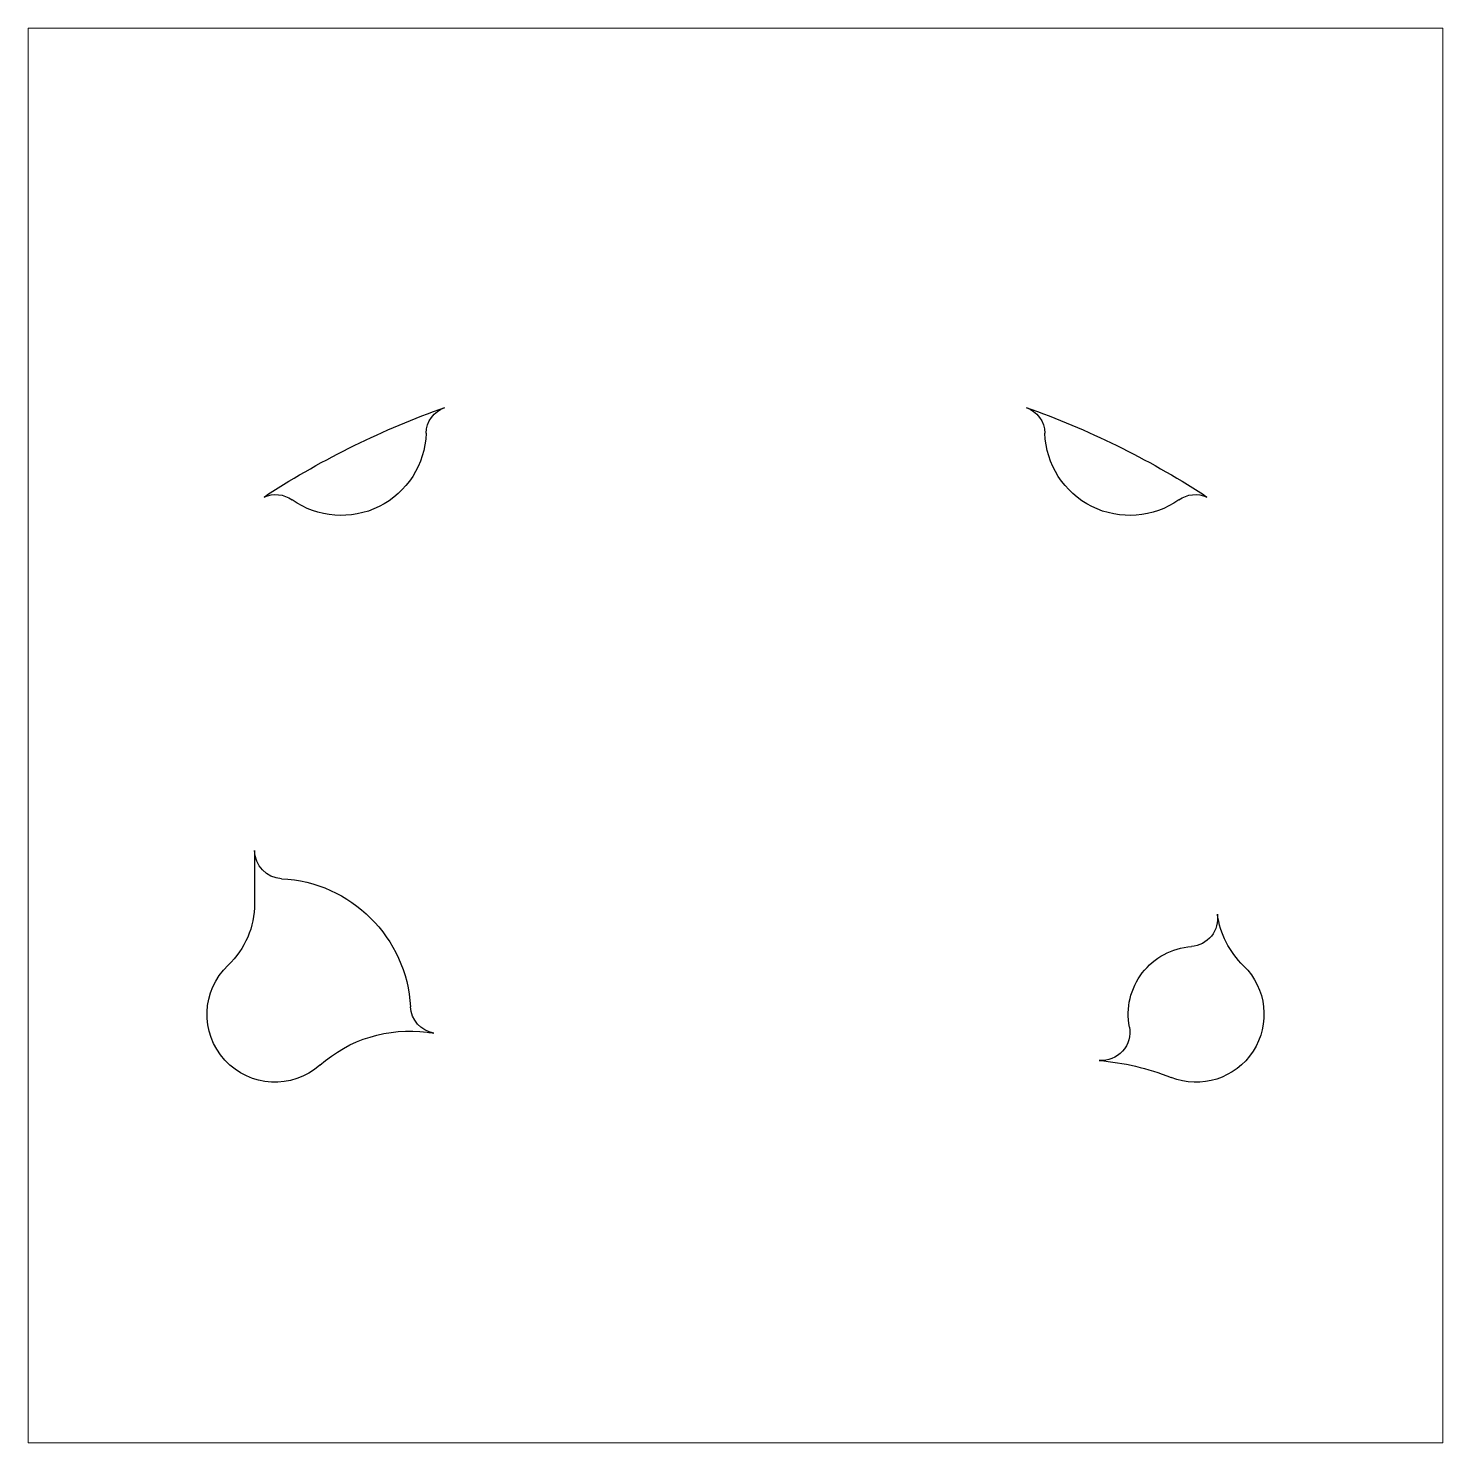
# Model space of a CAD drawing. Header units: millimetres. Extents: x -12.5 to 12.5, y -12.5 to 12.5.
import ezdxf

# ---------------------------------------------------------------- set-up
doc = ezdxf.new("R2010")
doc.units = ezdxf.units.MM
doc.header["$MEASUREMENT"] = 0
doc.layers.add('layer 1', color=7, linetype='Continuous')

msp = doc.modelspace()

# ---------------------------------------------------------------- linework, layer by layer
at = {"layer": 'layer 1', "color": 250, "lineweight": 20}
msp.add_open_spline([(12.5, -12.5), (12.5, -12.5), (-12.5, -12.5), (-12.5, -12.5), (-12.5, -12.5), (-12.5, -12.5), (-12.5, 12.5), (-12.5, 12.5), (-12.5, 12.5), (-12.5, 12.5), (12.5, 12.5), (12.5, 12.5), (12.5, 12.5), (12.5, 12.5), (12.5, -12.5), (12.5, -12.5), (12.5, -12.5), (12.5, -12.5), (12.5, -12.5), (12.5, -12.5)], degree=3, knots=[0, 0, 0, 0, 0.1666667, 0.1666667, 0.1666667, 0.1666667, 0.3333333, 0.3333333, 0.3333333, 0.3333333, 0.5, 0.5, 0.5, 0.5, 0.6666667, 0.6666667, 0.6666667, 0.6666667, 1, 1, 1, 1], dxfattribs=at)
at = {"layer": 'layer 1', "lineweight": 25}
for points in [[(-8.2703, 4.2595), (-7.2743, 4.8994), (-6.2227, 5.4129), (-5.1374, 5.7997)], [(-5.4691, 5.3435), (-5.4628, 5.5492), (-5.3311, 5.73), (-5.1372, 5.7991)], [(5.1372, 5.7991), (5.3311, 5.73), (5.4628, 5.5492), (5.4691, 5.3435)], [(5.1374, 5.7997), (6.2227, 5.4129), (7.2744, 4.8994), (8.2703, 4.2595)], [(-8.3317, 4.2129), (-8.1698, 4.2866), (-7.9808, 4.2686), (-7.8357, 4.1657)], [(-8.3317, 4.2129), (-8.3126, 4.2298), (-8.2921, 4.2455), (-8.2703, 4.2595)], [(7.8357, 4.1657), (7.9808, 4.2686), (8.1698, 4.2866), (8.3317, 4.2129)], [(8.2703, 4.2595), (8.2921, 4.2455), (8.3126, 4.2298), (8.3317, 4.2129)], [(-8.5, -2.0317), (-8.5, -2.5998), (-8.5, -2.9703), (-8.5, -2.9703)], [(-8.0243, -2.5311), (-8.2907, -2.5182), (-8.5, -2.2984), (-8.5, -2.0317)], [(-8.0243, -2.5311), (-6.7965, -2.5908), (-5.8123, -3.5687), (-5.7445, -4.7961)], [(-8.5, -2.9703), (-8.5, -3.3816), (-8.6689, -3.7749), (-8.9672, -4.0581)], [(8.9805, -4.0709), (8.729, -3.8247), (8.5673, -3.504), (8.5169, -3.1599)], [(-5.3331, -5.2608), (-5.5614, -5.2201), (-5.7318, -5.0277), (-5.7445, -4.7961)], [(6.4277, -5.7438), (6.8591, -5.781), (7.2875, -5.8808), (7.6987, -6.0438)]]:
    msp.add_open_spline(points, degree=3, dxfattribs=at)
for points in [[(-5.4691, 5.3435), (-5.4861, 4.7912), (-5.8054, 4.2929), (-6.3001, 4.0467), (-6.3001, 4.0467), (-6.7948, 3.8005), (-7.3848, 3.8462), (-7.8357, 4.1657)], [(7.8357, 4.1657), (7.3848, 3.8462), (6.7948, 3.8005), (6.3001, 4.0467), (6.3001, 4.0467), (5.8054, 4.2929), (5.4861, 4.7912), (5.4691, 5.3435)], [(8.5169, -3.1599), (8.5371, -3.2976), (8.499, -3.4375), (8.4117, -3.5459), (8.4117, -3.5459), (8.3245, -3.6543), (8.196, -3.7215), (8.0571, -3.7312)], [(6.962, -5.1523), (6.898, -4.8155), (6.9811, -4.4674), (7.1904, -4.1958), (7.1904, -4.1958), (7.3997, -3.9242), (7.7151, -3.7551), (8.0571, -3.7312)], [(-7.3454, -5.8267), (-7.8355, -6.2607), (-8.5829, -6.2218), (-9.0253, -5.7393), (-9.0253, -5.7393), (-9.4678, -5.2568), (-9.4419, -4.5088), (-8.9672, -4.0581)], [(8.9805, -4.0709), (9.3888, -4.4707), (9.4585, -5.1029), (9.1472, -5.5821), (9.1472, -5.5821), (8.8358, -6.0612), (8.2299, -6.2544), (7.6987, -6.0438)], [(-7.3454, -5.8267), (-6.8268, -5.3675), (-6.135, -5.1547), (-5.448, -5.2431), (-5.448, -5.2431), (-5.4095, -5.2481), (-5.3711, -5.254), (-5.3331, -5.2607)], [(6.962, -5.1523), (6.9912, -5.3061), (6.9468, -5.4647), (6.8418, -5.5808), (6.8418, -5.5808), (6.7369, -5.697), (6.5837, -5.7573), (6.4277, -5.7438)]]:
    msp.add_open_spline(points, degree=3, knots=[0, 0, 0, 0, 0.3333333, 0.3333333, 0.3333333, 0.3333333, 1, 1, 1, 1], dxfattribs=at)

doc.saveas('drawing.dxf')
